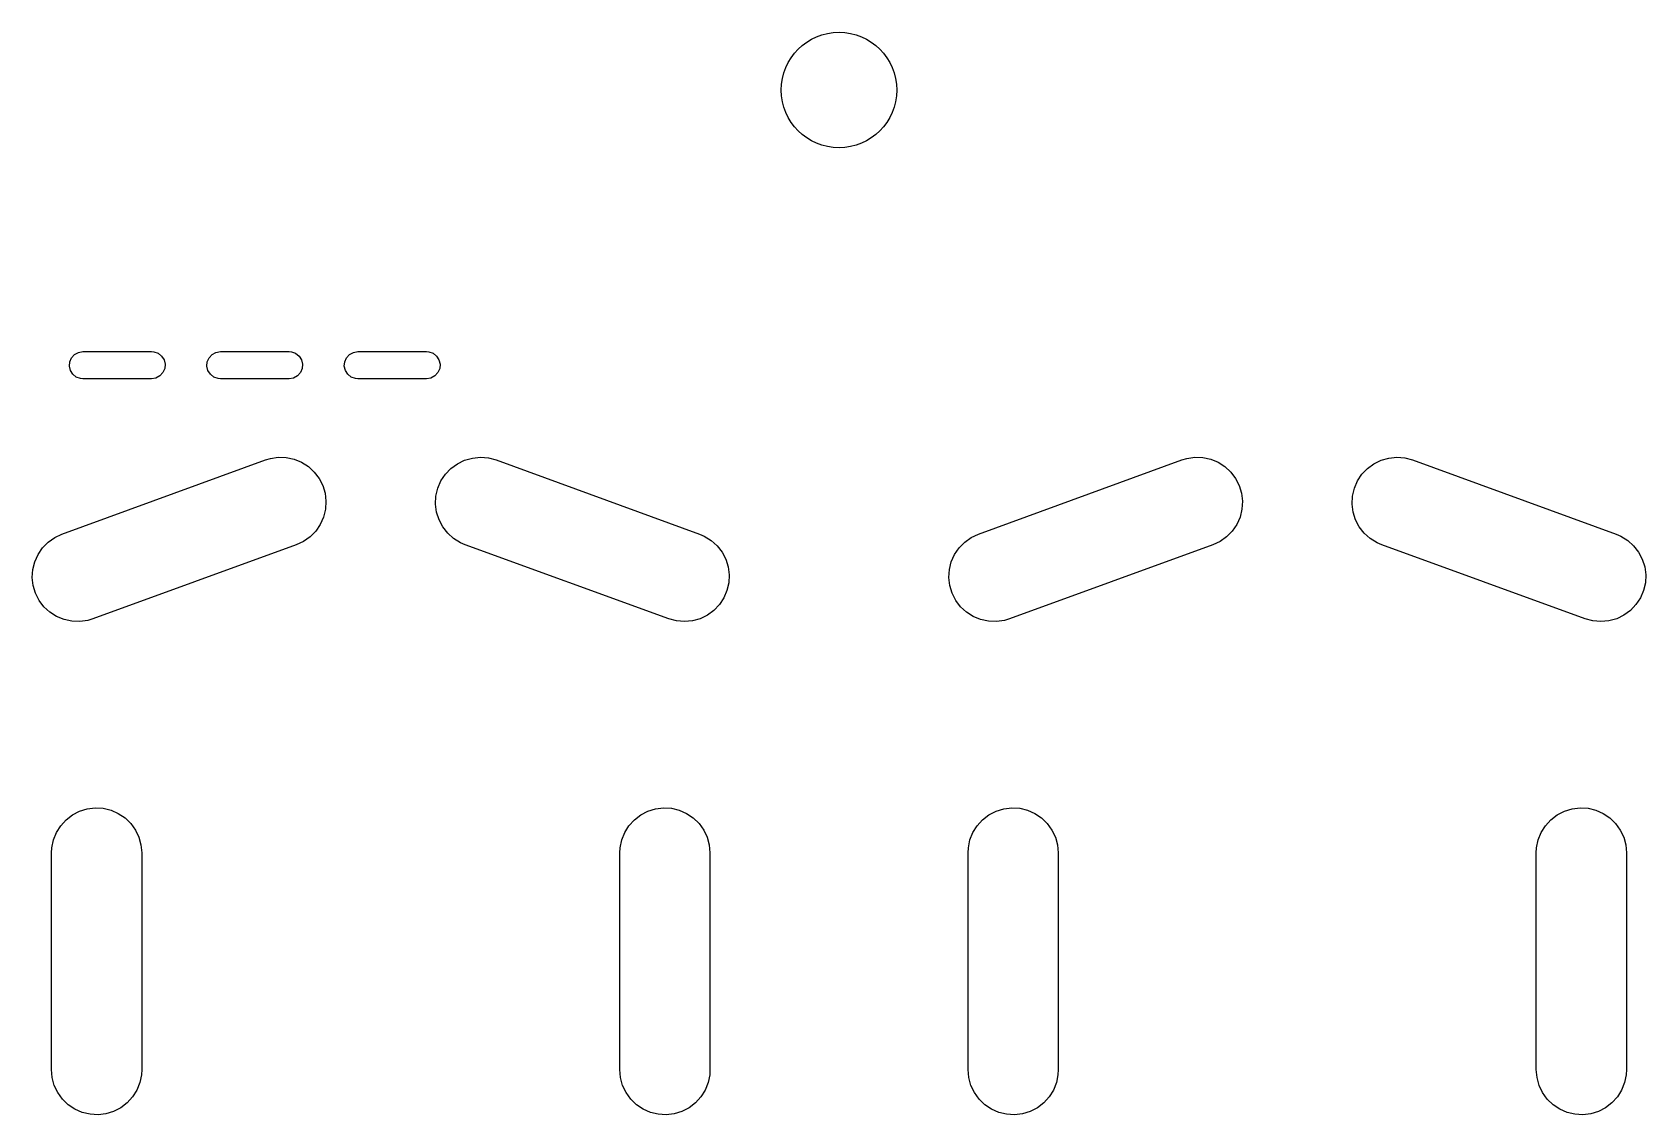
# Model space of a CAD drawing. Extents: x 15 to 417, y -164 to -100.
# Drawn here: x 117.34 to 162.06, y -131.25 to -101.27 of the extents above; entities that cross this region are included whole.
import ezdxf

# ---------------------------------------------------------------- set-up
doc = ezdxf.new("R2010")
doc.units = 0
doc.layers.add('BLACK', color=7, linetype='CONTINUOUS')

msp = doc.modelspace()

# ---------------------------------------------------------------- linework, layer by layer
at = {"layer": 'BLACK', "linetype": 'CONTINUOUS'}
for p, q in [((118.371, -110.519), (118.382, -110.397)), ((118.382, -110.397), (118.432, -110.284)), ((118.432, -110.284), (118.515, -110.194)), ((118.515, -110.194), (118.624, -110.135)), ((118.624, -110.135), (118.745, -110.115)), ((118.745, -110.115), (120.65, -110.115)), ((120.65, -110.115), (120.714, -110.121)), ((120.714, -110.121), (120.831, -110.161)), ((120.831, -110.161), (120.927, -110.238)), ((120.927, -110.238), (120.994, -110.341)), ((120.994, -110.341), (121.024, -110.461)), ((122.181, -110.519), (122.192, -110.397)), ((122.192, -110.397), (122.242, -110.284)), ((122.242, -110.284), (122.325, -110.194)), ((122.325, -110.194), (122.434, -110.135)), ((122.434, -110.135), (122.555, -110.115)), ((122.555, -110.115), (124.46, -110.115)), ((124.46, -110.115), (124.524, -110.121)), ((124.524, -110.121), (124.641, -110.161)), ((124.641, -110.161), (124.737, -110.238)), ((124.737, -110.238), (124.804, -110.341)), ((124.804, -110.341), (124.834, -110.461)), ((125.991, -110.519), (126.002, -110.397)), ((126.002, -110.397), (126.052, -110.284)), ((126.052, -110.284), (126.135, -110.194)), ((126.135, -110.194), (126.244, -110.135)), ((126.244, -110.135), (126.365, -110.115)), ((126.365, -110.115), (128.27, -110.115)), ((128.27, -110.115), (128.334, -110.121)), ((128.334, -110.121), (128.451, -110.161)), ((128.451, -110.161), (128.547, -110.238)), ((128.547, -110.238), (128.614, -110.341)), ((128.614, -110.341), (128.644, -110.461)), ((118.401, -110.639), (118.371, -110.519)), ((118.468, -110.742), (118.401, -110.639)), ((118.564, -110.819), (118.468, -110.742)), ((118.681, -110.859), (118.564, -110.819)), ((118.745, -110.865), (118.681, -110.859)), ((120.65, -110.865), (118.745, -110.865)), ((120.771, -110.845), (120.65, -110.865)), ((120.88, -110.786), (120.771, -110.845)), ((120.963, -110.696), (120.88, -110.786)), ((121.013, -110.583), (120.963, -110.696)), ((121.024, -110.461), (121.013, -110.583)), ((122.211, -110.639), (122.181, -110.519)), ((122.278, -110.742), (122.211, -110.639)), ((122.374, -110.819), (122.278, -110.742)), ((122.491, -110.859), (122.374, -110.819)), ((122.555, -110.865), (122.491, -110.859)), ((124.46, -110.865), (122.555, -110.865)), ((124.581, -110.845), (124.46, -110.865)), ((124.69, -110.786), (124.581, -110.845)), ((124.773, -110.696), (124.69, -110.786)), ((124.823, -110.583), (124.773, -110.696)), ((124.834, -110.461), (124.823, -110.583)), ((126.021, -110.639), (125.991, -110.519)), ((126.088, -110.742), (126.021, -110.639)), ((126.184, -110.819), (126.088, -110.742)), ((126.301, -110.859), (126.184, -110.819)), ((126.365, -110.865), (126.301, -110.859)), ((128.27, -110.865), (126.365, -110.865)), ((128.391, -110.845), (128.27, -110.865)), ((128.5, -110.786), (128.391, -110.845)), ((128.583, -110.696), (128.5, -110.786)), ((128.633, -110.583), (128.583, -110.696)), ((128.644, -110.461), (128.633, -110.583)), ((118.165, -115.167), (123.804, -113.115)), ((123.804, -113.115), (123.941, -113.074)), ((123.941, -113.074), (124.161, -113.042)), ((124.161, -113.042), (124.383, -113.049)), ((124.383, -113.049), (124.601, -113.096)), ((124.601, -113.096), (124.806, -113.18)), ((129.125, -113.218), (129.325, -113.121)), ((129.325, -113.121), (129.539, -113.061)), ((129.539, -113.061), (129.76, -113.04)), ((129.76, -113.04), (129.982, -113.058)), ((129.982, -113.058), (130.196, -113.115)), ((130.196, -113.115), (135.835, -115.167)), ((143.565, -115.167), (149.204, -113.115)), ((149.204, -113.115), (149.341, -113.074)), ((149.341, -113.074), (149.561, -113.042)), ((149.561, -113.042), (149.783, -113.049)), ((149.783, -113.049), (150.001, -113.096)), ((150.001, -113.096), (150.206, -113.18)), ((154.525, -113.218), (154.725, -113.121)), ((154.725, -113.121), (154.939, -113.061)), ((154.939, -113.061), (155.16, -113.04)), ((155.16, -113.04), (155.382, -113.058)), ((155.382, -113.058), (155.596, -113.115)), ((155.596, -113.115), (161.235, -115.167)), ((124.806, -113.18), (124.994, -113.3)), ((124.994, -113.3), (125.157, -113.45)), ((125.157, -113.45), (125.291, -113.628)), ((128.669, -113.695), (128.792, -113.51)), ((128.792, -113.51), (128.946, -113.349)), ((128.946, -113.349), (129.125, -113.218)), ((150.206, -113.18), (150.394, -113.3)), ((150.394, -113.3), (150.557, -113.45)), ((150.557, -113.45), (150.691, -113.628)), ((154.069, -113.695), (154.192, -113.51)), ((154.192, -113.51), (154.346, -113.349)), ((154.346, -113.349), (154.525, -113.218)), ((125.291, -113.628), (125.392, -113.826)), ((125.392, -113.826), (125.456, -114.039)), ((128.531, -114.116), (128.581, -113.9)), ((128.581, -113.9), (128.669, -113.695)), ((150.691, -113.628), (150.792, -113.826)), ((150.792, -113.826), (150.856, -114.039)), ((153.931, -114.116), (153.981, -113.9)), ((153.981, -113.9), (154.069, -113.695)), ((125.456, -114.039), (125.481, -114.259)), ((125.481, -114.259), (125.466, -114.481)), ((128.52, -114.338), (128.531, -114.116)), ((128.548, -114.558), (128.52, -114.338)), ((150.856, -114.039), (150.881, -114.259)), ((150.881, -114.259), (150.866, -114.481)), ((153.92, -114.338), (153.931, -114.116)), ((153.948, -114.558), (153.92, -114.338)), ((125.322, -114.9), (125.197, -115.083)), ((125.413, -114.697), (125.322, -114.9)), ((125.466, -114.481), (125.413, -114.697)), ((128.615, -114.77), (128.548, -114.558)), ((128.718, -114.967), (128.615, -114.77)), ((150.722, -114.9), (150.597, -115.083)), ((150.813, -114.697), (150.722, -114.9)), ((150.866, -114.481), (150.813, -114.697)), ((154.015, -114.77), (153.948, -114.558)), ((154.118, -114.967), (154.015, -114.77)), ((117.783, -115.39), (117.964, -115.262)), ((117.964, -115.262), (118.165, -115.167)), ((125.041, -115.242), (124.86, -115.37)), ((125.197, -115.083), (125.041, -115.242)), ((128.855, -115.142), (128.718, -114.967)), ((129.02, -115.291), (128.855, -115.142)), ((129.209, -115.408), (129.02, -115.291)), ((135.835, -115.167), (135.967, -115.224)), ((135.967, -115.224), (136.156, -115.341)), ((136.156, -115.341), (136.321, -115.49)), ((143.183, -115.39), (143.364, -115.262)), ((143.364, -115.262), (143.565, -115.167)), ((150.441, -115.242), (150.26, -115.37)), ((150.597, -115.083), (150.441, -115.242)), ((154.255, -115.142), (154.118, -114.967)), ((154.42, -115.291), (154.255, -115.142)), ((154.609, -115.408), (154.42, -115.291)), ((161.235, -115.167), (161.367, -115.224)), ((161.367, -115.224), (161.556, -115.341)), ((161.556, -115.341), (161.721, -115.49)), ((117.411, -115.935), (117.502, -115.732)), ((117.502, -115.732), (117.627, -115.549)), ((117.627, -115.549), (117.783, -115.39)), ((124.659, -115.465), (119.02, -117.517)), ((124.86, -115.37), (124.659, -115.465)), ((129.341, -115.465), (129.209, -115.408)), ((134.98, -117.517), (129.341, -115.465)), ((136.321, -115.49), (136.458, -115.665)), ((136.458, -115.665), (136.561, -115.862)), ((142.811, -115.935), (142.902, -115.732)), ((142.902, -115.732), (143.027, -115.549)), ((143.027, -115.549), (143.183, -115.39)), ((150.059, -115.465), (144.42, -117.517)), ((150.26, -115.37), (150.059, -115.465)), ((154.741, -115.465), (154.609, -115.408)), ((160.38, -117.517), (154.741, -115.465)), ((161.721, -115.49), (161.858, -115.665)), ((161.858, -115.665), (161.961, -115.862)), ((117.343, -116.373), (117.358, -116.151)), ((117.358, -116.151), (117.411, -115.935)), ((136.561, -115.862), (136.628, -116.074)), ((136.628, -116.074), (136.656, -116.294)), ((142.743, -116.373), (142.758, -116.151)), ((142.758, -116.151), (142.811, -115.935)), ((161.961, -115.862), (162.028, -116.074)), ((162.028, -116.074), (162.056, -116.294)), ((117.368, -116.593), (117.343, -116.373)), ((117.432, -116.806), (117.368, -116.593)), ((136.645, -116.516), (136.595, -116.732)), ((136.656, -116.294), (136.645, -116.516)), ((142.768, -116.593), (142.743, -116.373)), ((142.832, -116.806), (142.768, -116.593)), ((162.045, -116.516), (161.995, -116.732)), ((162.056, -116.294), (162.045, -116.516)), ((117.533, -117.004), (117.432, -116.806)), ((117.667, -117.182), (117.533, -117.004)), ((136.384, -117.122), (136.23, -117.283)), ((136.507, -116.937), (136.384, -117.122)), ((136.595, -116.732), (136.507, -116.937)), ((142.933, -117.004), (142.832, -116.806)), ((143.067, -117.182), (142.933, -117.004)), ((161.784, -117.122), (161.63, -117.283)), ((161.907, -116.937), (161.784, -117.122)), ((161.995, -116.732), (161.907, -116.937)), ((117.83, -117.332), (117.667, -117.182)), ((118.018, -117.452), (117.83, -117.332)), ((118.223, -117.536), (118.018, -117.452)), ((118.441, -117.583), (118.223, -117.536)), ((118.663, -117.59), (118.441, -117.583)), ((118.883, -117.558), (118.663, -117.59)), ((119.02, -117.517), (118.883, -117.558)), ((135.194, -117.574), (134.98, -117.517)), ((135.416, -117.592), (135.194, -117.574)), ((135.637, -117.571), (135.416, -117.592)), ((135.851, -117.511), (135.637, -117.571)), ((136.051, -117.414), (135.851, -117.511)), ((136.23, -117.283), (136.051, -117.414)), ((143.23, -117.332), (143.067, -117.182)), ((143.418, -117.452), (143.23, -117.332)), ((143.623, -117.536), (143.418, -117.452)), ((143.841, -117.583), (143.623, -117.536)), ((144.063, -117.59), (143.841, -117.583)), ((144.283, -117.558), (144.063, -117.59)), ((144.42, -117.517), (144.283, -117.558)), ((160.594, -117.574), (160.38, -117.517)), ((160.816, -117.592), (160.594, -117.574)), ((161.037, -117.571), (160.816, -117.592)), ((161.251, -117.511), (161.037, -117.571)), ((161.451, -117.414), (161.251, -117.511)), ((161.63, -117.283), (161.451, -117.414)), ((118.28, -123.08), (118.456, -122.945)), ((118.456, -122.945), (118.654, -122.843)), ((118.654, -122.843), (118.866, -122.777)), ((118.866, -122.777), (119.087, -122.751)), ((119.087, -122.751), (119.309, -122.763)), ((119.309, -122.763), (119.525, -122.815)), ((119.525, -122.815), (119.728, -122.905)), ((119.728, -122.905), (119.913, -123.029)), ((134.028, -123.08), (134.204, -122.945)), ((134.204, -122.945), (134.402, -122.843)), ((134.402, -122.843), (134.614, -122.777)), ((134.614, -122.777), (134.835, -122.751)), ((134.835, -122.751), (135.057, -122.763)), ((135.057, -122.763), (135.273, -122.815)), ((135.273, -122.815), (135.476, -122.905)), ((135.476, -122.905), (135.661, -123.029)), ((143.68, -123.08), (143.856, -122.945)), ((143.856, -122.945), (144.054, -122.843)), ((144.054, -122.843), (144.266, -122.777)), ((144.266, -122.777), (144.487, -122.751)), ((144.487, -122.751), (144.709, -122.763)), ((144.709, -122.763), (144.925, -122.815)), ((144.925, -122.815), (145.128, -122.905)), ((145.128, -122.905), (145.313, -123.029)), ((159.428, -123.08), (159.604, -122.945)), ((159.604, -122.945), (159.802, -122.843)), ((159.802, -122.843), (160.014, -122.777)), ((160.014, -122.777), (160.235, -122.751)), ((160.235, -122.751), (160.457, -122.763)), ((160.457, -122.763), (160.673, -122.815)), ((160.673, -122.815), (160.876, -122.905)), ((160.876, -122.905), (161.061, -123.029)), ((118.012, -123.433), (118.13, -123.244)), ((118.13, -123.244), (118.28, -123.08)), ((119.913, -123.029), (120.072, -123.183)), ((120.072, -123.183), (120.202, -123.364)), ((120.202, -123.364), (120.298, -123.564)), ((133.76, -123.433), (133.878, -123.244)), ((133.878, -123.244), (134.028, -123.08)), ((135.661, -123.029), (135.82, -123.183)), ((135.82, -123.183), (135.95, -123.364)), ((135.95, -123.364), (136.046, -123.564)), ((143.412, -123.433), (143.53, -123.244)), ((143.53, -123.244), (143.68, -123.08)), ((145.313, -123.029), (145.472, -123.183)), ((145.472, -123.183), (145.602, -123.364)), ((145.602, -123.364), (145.698, -123.564)), ((159.16, -123.433), (159.278, -123.244)), ((159.278, -123.244), (159.428, -123.08)), ((161.061, -123.029), (161.22, -123.183)), ((161.22, -123.183), (161.35, -123.364)), ((161.35, -123.364), (161.446, -123.564)), ((117.884, -123.856), (117.929, -123.639)), ((117.929, -123.639), (118.012, -123.433)), ((120.298, -123.564), (120.356, -123.779)), ((120.356, -123.779), (120.376, -124)), ((133.632, -123.856), (133.677, -123.639)), ((133.677, -123.639), (133.76, -123.433)), ((136.046, -123.564), (136.104, -123.779)), ((136.104, -123.779), (136.124, -124)), ((143.284, -123.856), (143.329, -123.639)), ((143.329, -123.639), (143.412, -123.433)), ((145.698, -123.564), (145.756, -123.779)), ((145.756, -123.779), (145.776, -124)), ((159.032, -123.856), (159.077, -123.639)), ((159.077, -123.639), (159.16, -123.433)), ((161.446, -123.564), (161.504, -123.779)), ((161.504, -123.779), (161.524, -124)), ((117.876, -124), (117.884, -123.856)), ((117.876, -130), (117.876, -124)), ((120.376, -124), (120.376, -130)), ((133.624, -124), (133.632, -123.856)), ((133.624, -130), (133.624, -124)), ((136.124, -124), (136.124, -130)), ((143.276, -124), (143.284, -123.856)), ((143.276, -130), (143.276, -124)), ((145.776, -124), (145.776, -130)), ((159.024, -124), (159.032, -123.856)), ((159.024, -130), (159.024, -124)), ((161.524, -124), (161.524, -130)), ((117.896, -130.221), (117.876, -130)), ((120.376, -130), (120.368, -130.144)), ((133.644, -130.221), (133.624, -130)), ((136.124, -130), (136.116, -130.144)), ((143.296, -130.221), (143.276, -130)), ((145.776, -130), (145.768, -130.144)), ((159.044, -130.221), (159.024, -130)), ((161.524, -130), (161.516, -130.144)), ((117.954, -130.436), (117.896, -130.221)), ((118.05, -130.636), (117.954, -130.436)), ((120.323, -130.361), (120.24, -130.567)), ((120.368, -130.144), (120.323, -130.361)), ((133.702, -130.436), (133.644, -130.221)), ((133.798, -130.636), (133.702, -130.436)), ((136.071, -130.361), (135.988, -130.567)), ((136.116, -130.144), (136.071, -130.361)), ((143.354, -130.436), (143.296, -130.221)), ((143.45, -130.636), (143.354, -130.436)), ((145.723, -130.361), (145.64, -130.567)), ((145.768, -130.144), (145.723, -130.361)), ((159.102, -130.436), (159.044, -130.221)), ((159.198, -130.636), (159.102, -130.436)), ((161.471, -130.361), (161.388, -130.567)), ((161.516, -130.144), (161.471, -130.361)), ((118.18, -130.817), (118.05, -130.636)), ((118.339, -130.971), (118.18, -130.817)), ((118.524, -131.095), (118.339, -130.971)), ((119.972, -130.92), (119.796, -131.055)), ((120.122, -130.756), (119.972, -130.92)), ((120.24, -130.567), (120.122, -130.756)), ((133.928, -130.817), (133.798, -130.636)), ((134.087, -130.971), (133.928, -130.817)), ((134.272, -131.095), (134.087, -130.971)), ((135.72, -130.92), (135.544, -131.055)), ((135.87, -130.756), (135.72, -130.92)), ((135.988, -130.567), (135.87, -130.756)), ((143.58, -130.817), (143.45, -130.636)), ((143.739, -130.971), (143.58, -130.817)), ((143.924, -131.095), (143.739, -130.971)), ((145.372, -130.92), (145.196, -131.055)), ((145.522, -130.756), (145.372, -130.92)), ((145.64, -130.567), (145.522, -130.756)), ((159.328, -130.817), (159.198, -130.636)), ((159.487, -130.971), (159.328, -130.817)), ((159.672, -131.095), (159.487, -130.971)), ((161.12, -130.92), (160.944, -131.055)), ((161.27, -130.756), (161.12, -130.92)), ((161.388, -130.567), (161.27, -130.756)), ((118.727, -131.185), (118.524, -131.095)), ((118.943, -131.237), (118.727, -131.185)), ((119.165, -131.249), (118.943, -131.237)), ((119.386, -131.223), (119.165, -131.249)), ((119.598, -131.157), (119.386, -131.223)), ((119.796, -131.055), (119.598, -131.157)), ((134.475, -131.185), (134.272, -131.095)), ((134.691, -131.237), (134.475, -131.185)), ((134.913, -131.249), (134.691, -131.237)), ((135.134, -131.223), (134.913, -131.249)), ((135.346, -131.157), (135.134, -131.223)), ((135.544, -131.055), (135.346, -131.157)), ((144.127, -131.185), (143.924, -131.095)), ((144.343, -131.237), (144.127, -131.185)), ((144.565, -131.249), (144.343, -131.237)), ((144.786, -131.223), (144.565, -131.249)), ((144.998, -131.157), (144.786, -131.223)), ((145.196, -131.055), (144.998, -131.157)), ((159.875, -131.185), (159.672, -131.095)), ((160.091, -131.237), (159.875, -131.185)), ((160.313, -131.249), (160.091, -131.237)), ((160.534, -131.223), (160.313, -131.249)), ((160.746, -131.157), (160.534, -131.223)), ((160.944, -131.055), (160.746, -131.157))]:
    msp.add_line(p, q, dxfattribs=at)
at = {"layer": 'BLACK'}
msp.add_circle((139.7, -102.87), 1.6, dxfattribs=at)

doc.saveas('drawing.dxf')
